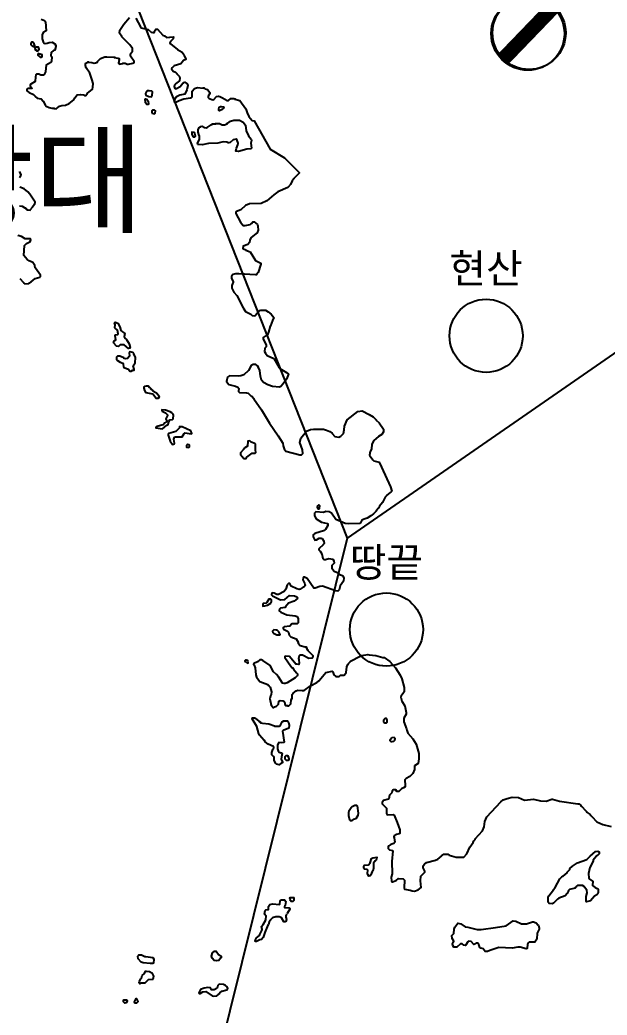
# Model space of a CAD drawing. Header units: millimetres. Extents: x -19392 to 580976, y -49129 to 736091.
# Drawn here: x 142778 to 162843, y 84127 to 118143 of the extents above; entities that cross this region are included whole.
import ezdxf
from ezdxf.enums import TextEntityAlignment as Align

# ---------------------------------------------------------------- set-up
doc = ezdxf.new("R2010")
doc.units = ezdxf.units.MM
for name, color, linetype in [('2121', 7, 'Continuous'), ('2122', 7, 'Continuous'), ('AWS', 4, 'Continuous'), ('AWS명', 2, 'Continuous'), ('EL', 2, 'Continuous'), ('Point', 1, 'Continuous'), ('관측소명', 3, 'Continuous'), ('기상청', 1, 'Continuous'), ('티센', 6, 'Continuous')]:
    doc.layers.add(name, color=color, linetype=linetype)
doc.styles.get("Standard").update_dxf_attribs({"font": ''})
doc.styles.get('Standard').set_extended_font_data('Gulim')

# ---------------------------------------------------------------- blocks, each defined once
blk = doc.blocks.new('관측소(기상청)')
at = {"layer": '기상청', "const_width": 500}
blk.add_lwpolyline([(821, 874), (-914, -926)], dxfattribs=at)
at = {"layer": '기상청'}
blk.add_circle((-46, -26), 1250, dxfattribs=at)

msp = doc.modelspace()

# ---------------------------------------------------------------- linework, layer by layer
at = {"layer": '2121', "color": 7}
for points in [[(143506, 118170), (143618, 118118), (143655, 118074), (143676, 117774), (143676, 117774), (143569, 117713), (143537, 117638), (143535, 117501), (143571, 117394), (143608, 117350), (143645, 117333), (143713, 117343), (143777, 117367), (143883, 117378), (143976, 117320), (144007, 117263), (144006, 117232), (143967, 117108), (143930, 117102), (143843, 117025), (143840, 116928), (143865, 116878), (143863, 116728), (143837, 116687), (143679, 116593), (143661, 116497), (143652, 116368), (143613, 116275), (143569, 116254), (143488, 116253), (143422, 116284), (143345, 116285), (143325, 116266), (143309, 116201), (143297, 116042), (143152, 115944), (143152, 115944), (143134, 115910), (143133, 115891), (143188, 115812), (143188, 115799), (143045, 115801), (143019, 115774), (143012, 115736), (143031, 115708), (143099, 115657), (143242, 115595), (143303, 115536), (143303, 115523), (143365, 115473), (143508, 115440), (143571, 115360), (143637, 115238), (143679, 115199), (143780, 115154), (143773, 115145), (143867, 115122), (143948, 115124), (143942, 115115), (144023, 115107), (144136, 115200), (144210, 115218), (144337, 115229), (144463, 115290), (144626, 115406), (144652, 115481), (144735, 115586), (144860, 115590), (144860, 115590), (144947, 115577), (144991, 115558), (145028, 115560), (145063, 115606), (145075, 115605), (145081, 115623), (145256, 115779), (145271, 115844), (145278, 115973), (145241, 116117), (145163, 116318), (145047, 116500), (145023, 116588), (145023, 116638), (145036, 116663), (145099, 116700), (145099, 116712), (145118, 116709), (145112, 116699), (145239, 116692), (145315, 116668), (145367, 116671), (145430, 116704), (145431, 116717), (145532, 116819), (145676, 116886), (145751, 116885), (146005, 116869), (146030, 116863), (146005, 116857), (146132, 116837), (146132, 116837), (146132, 116824), (146169, 116820), (146175, 116773), (146149, 116668), (146179, 116655), (146186, 116636), (146298, 116656), (146298, 116669), (146375, 116664), (146438, 116635), (146485, 116632), (146642, 116664), (146679, 116686), (146680, 116723), (146558, 116900), (146559, 116981), (146629, 117073), (146623, 117161), (146538, 117287), (146267, 117562), (146267, 117575), (146181, 117685), (146196, 117789), (146335, 118000), (146519, 118223)], [(146744, 118203), (146902, 117907), (146902, 117907), (146927, 117876), (147011, 117846), (147113, 117826), (147113, 117814), (147157, 117811), (147262, 117727), (147324, 117708), (147355, 117711), (147374, 117729), (147381, 117761), (147419, 117826), (147482, 117825), (147660, 117623), (147720, 117603), (147791, 117541), (147897, 117555), (148028, 117559), (148015, 117499), (147926, 117406), (147901, 117364), (147919, 117325), (148160, 117135), (148328, 117046), (148377, 116964), (148386, 116920), (148443, 116813), (148443, 116794), (148373, 116758), (148272, 116643), (148052, 116568), (147977, 116509), (147977, 116509), (147958, 116466), (148019, 116387), (148094, 116352), (148137, 116314), (148137, 116301), (148228, 116211), (148241, 116156), (148234, 116066), (148095, 115959), (148094, 115946), (148063, 115918), (148050, 115850), (148087, 115799), (148100, 115799), (148099, 115786), (148131, 115795), (148250, 115866), (148341, 115982), (148367, 115991), (148369, 116006), (148415, 116011), (148495, 115959), (148513, 115899), (148479, 115758), (148409, 115608), (148239, 115575), (148134, 115519), (148134, 115506), (148095, 115486), (148075, 115437), (148050, 115346), (148050, 115346), (148062, 115331), (148106, 115327), (148222, 115388), (148382, 115451), (148608, 115474), (148639, 115486), (148664, 115513), (148660, 115704), (148743, 115797), (148843, 115833), (149042, 115815), (149037, 115824), (149049, 115824), (149074, 115821), (149111, 115786), (149186, 115759), (149272, 115659), (149271, 115627), (149208, 115534), (149207, 115491), (149244, 115453), (149367, 115411), (149405, 115425), (149495, 115524), (149570, 115536), (149615, 115527), (149705, 115484), (149859, 115393), (149912, 115394), (149988, 115462), (150086, 115455), (150086, 115455), (150144, 115437), (150125, 115431), (150294, 115388), (150502, 115099), (150542, 114972), (150599, 114842), (150716, 114709), (150778, 114698), (151328, 113723), (151823, 113430), (152330, 112914), (152140, 112728), (152140, 112716), (152080, 112638), (152024, 112518), (151930, 112419), (151596, 112261), (151459, 112162), (151211, 111960), (151023, 111868), (150622, 111855), (150484, 111800), (150333, 111653), (150181, 111592), (150156, 111555), (150156, 111530), (150315, 111225), (150407, 111120), (150476, 111116), (150644, 111153), (150677, 111183), (150677, 111183), (150690, 111183), (150734, 111241), (150793, 111244), (150842, 111192), (150893, 111155), (150906, 111098), (150917, 110951), (150891, 110864), (150800, 110802), (150670, 110692), (150641, 110618), (150624, 110530), (150568, 110471), (150404, 110408), (150391, 110333), (150416, 110314), (150499, 110289), (150501, 110275), (150645, 110218), (150828, 109915), (151012, 109831), (151011, 109790), (150917, 109514), (150860, 109446), (150860, 109433), (150833, 109426), (150254, 109467), (150148, 109468), (150060, 109444), (150009, 109370), (150009, 109307), (150009, 109307), (150070, 109206), (150070, 109182), (150024, 109063), (150023, 108976), (150084, 108841), (150188, 108718), (150413, 108297), (150487, 108176), (150666, 108082), (150711, 108042), (150804, 108029), (150969, 108214), (151015, 108224), (151170, 108218), (151262, 108167), (151367, 108090), (151458, 107967), (151405, 107868), (151342, 107685), (151329, 107673), (151277, 107470), (151240, 107373), (151194, 107354), (151095, 107287), (151094, 107231), (151192, 107042), (151191, 106967), (151153, 106918), (151139, 106812), (151173, 106747), (151231, 106674), (151231, 106674), (151454, 106570), (151637, 106253), (151662, 106224), (151892, 106096), (151953, 106033), (151894, 105869), (151774, 105699), (151695, 105612), (151654, 105587), (151410, 105616), (151249, 105670), (151100, 105750), (151038, 105829), (150996, 105964), (150980, 106158), (150936, 106258), (150897, 106319), (150845, 106360), (150752, 106361), (150676, 106325), (150587, 106163), (150435, 106015), (150329, 105982), (150240, 105968), (149941, 105981), (149877, 105929), (149850, 105845), (149838, 105779), (149918, 105678), (150145, 105624), (150223, 105593), (150223, 105593), (150254, 105549), (150247, 105461), (150253, 105443), (150283, 105411), (150525, 105397), (150576, 105383), (150681, 105281), (150700, 105278), (150768, 105202), (150768, 105189), (151038, 104820), (151313, 104364), (151608, 103932), (151760, 103674), (151775, 103583), (151808, 103483), (151863, 103404), (152344, 103274), (152398, 103281), (152443, 103328), (152432, 103447), (152342, 103697), (152375, 103847), (152572, 104088), (152704, 104143), (152810, 104155), (153147, 104150), (153252, 104124), (153371, 104078), (153449, 104017), (153449, 104004), (153449, 104004), (153544, 103907), (153675, 103880), (153750, 103911), (153833, 104009), (153861, 104132), (153874, 104259), (153958, 104476), (154329, 104759), (154471, 104783), (154717, 104657), (154846, 104578), (154939, 104483), (154958, 104476), (154958, 104463), (155051, 104375), (155203, 104154), (155208, 104067), (155150, 103973), (155036, 103899), (154867, 103765), (154803, 103641), (154795, 103466), (154750, 103386), (154729, 103270), (154746, 103226), (154833, 103103), (154870, 103077), (155051, 103026), (155130, 102858), (155438, 102180), (155489, 102038), (155489, 102038), (155469, 102008), (155431, 101995), (155377, 101948), (155302, 101882), (155302, 101870), (155261, 101829), (155170, 101643), (155063, 101525), (155030, 101453), (154955, 101367), (154949, 101347), (154866, 101257), (154765, 101191), (154644, 101113), (154537, 101081), (154463, 101046), (154415, 100949), (154381, 100931), (154016, 100924), (153893, 100932), (153570, 101064), (153429, 101279), (153343, 101329), (153236, 101337), (153149, 101307), (152886, 101329), (152848, 101280), (152841, 101192), (152902, 101091), (153089, 100979), (153294, 100927), (153294, 100927), (153305, 100892), (153297, 100859), (153222, 100721), (153186, 100693), (152858, 100591), (152801, 100543), (152794, 100474), (152861, 100364), (152912, 100367), (153000, 100425), (153068, 100433), (153105, 100414), (153167, 100329), (153172, 100245), (153140, 100214), (153140, 100202), (153001, 100072), (152995, 100053), (152994, 100034), (153038, 99983), (153093, 99889), (153128, 99739), (153165, 99701), (153220, 99697), (153340, 99736), (153472, 99716), (153508, 99659), (153513, 99577), (153507, 99558), (153443, 99497), (153436, 99432), (153442, 99403), (153442, 99403), (153522, 99302), (153596, 99262), (153695, 99188), (153801, 99155), (153851, 99073), (153836, 98961), (153722, 98800), (153683, 98657), (153645, 98620), (153558, 98629), (153116, 98783), (153023, 98779), (152871, 98720), (152827, 98724), (152600, 99052), (152508, 99100), (152477, 99100), (152464, 99097), (152457, 99078), (152450, 99004), (152517, 98866), (152529, 98816), (152491, 98763), (152453, 98751), (152352, 98680), (152321, 98674), (152247, 98692), (152047, 98790), (151999, 98875), (151954, 98876), (151942, 98873), (151911, 98830), (151871, 98681), (151871, 98681), (151814, 98606), (151619, 98502), (151562, 98503), (151463, 98554), (151394, 98555), (151382, 98543), (151375, 98486), (151412, 98454), (151679, 98317), (151836, 98331), (151987, 98466), (152156, 98455), (152242, 98419), (152255, 98403), (152261, 98369), (152154, 98276), (151958, 98204), (151851, 98087), (151838, 98059), (151688, 98039), (151650, 98002), (151643, 97946), (151692, 97895), (151897, 97811), (152184, 97770), (152253, 97747), (152268, 97733), (152289, 97668), (152287, 97538), (152250, 97498), (152074, 97502), (152005, 97426), (151805, 97400), (151805, 97400), (151779, 97375), (151779, 97338), (151785, 97319), (151927, 97248), (151958, 97214), (151982, 97116), (152031, 97053), (152224, 96989), (152285, 96872), (152291, 96834), (152352, 96762), (152521, 96716), (152526, 96707), (152558, 96712), (152600, 96612), (152613, 96612), (152612, 96593), (152785, 96416), (152791, 96362), (152766, 96323), (152646, 96321), (152436, 96424), (152342, 96430), (152323, 96412), (152296, 96313), (152309, 96281), (152320, 96143), (152307, 96131), (152307, 96112), (152245, 96126), (152207, 96120), (151991, 96385), (151848, 96400), (151848, 96400), (151835, 96387), (151835, 96344), (152037, 96059), (152085, 95999), (152103, 95992), (152122, 95955), (152234, 95820), (152265, 95795), (152264, 95744), (152251, 95719), (152182, 95652), (151911, 95481), (151842, 95460), (151809, 95459), (151755, 95476), (151617, 95694), (151551, 95772), (151447, 95861), (151325, 96075), (151084, 96247), (151034, 96266), (150977, 96274), (150902, 96206), (150771, 96145), (150765, 96111), (150788, 96083), (150812, 96001), (150840, 95757), (150864, 95681), (150974, 95530), (151248, 95421), (151270, 95394), (151283, 95394), (151283, 95394), (151283, 95381), (151328, 95332), (151376, 95181), (151362, 95081), (151340, 95037), (151316, 94935), (151364, 94725), (151446, 94633), (151474, 94660), (151551, 94685), (151614, 94760), (151622, 94853), (151672, 94877), (151777, 94867), (151801, 94857), (151818, 94832), (151845, 94719), (151857, 94706), (151920, 94709), (151920, 94696), (151970, 94702), (152033, 94767), (152047, 94897), (152085, 94960), (152081, 95085), (152112, 95128), (152219, 95214), (152270, 95232), (152445, 95227), (152445, 95215), (152489, 95223), (152710, 95383), (152930, 95492), (152930, 95492), (152985, 95546), (152997, 95545), (153004, 95566), (153234, 95839), (153447, 95882), (153471, 95857), (153507, 95753), (153563, 95706), (153601, 95696), (153688, 95701), (153738, 95741), (153851, 95743), (153870, 95752), (153927, 95836), (153949, 96029), (153980, 96110), (154004, 96150), (154070, 96208), (154070, 96221), (154410, 96395), (154416, 96413), (154529, 96430), (154667, 96447), (154673, 96457), (154710, 96443), (154941, 96422), (155182, 96348)], [(155182, 96348), (155227, 96347), (155425, 96210), (155617, 95995), (155770, 95750), (155825, 95617), (155908, 95322), (155908, 95322), (155912, 95179), (155868, 95105), (155810, 95042), (155791, 94996), (155827, 94861), (155931, 94697), (155978, 94472), (155977, 94410), (155901, 94273), (155893, 94155), (155993, 93915), (155998, 93865), (156038, 93762), (156210, 93569), (156314, 93387), (156409, 93067), (156410, 92881), (156387, 92730), (156267, 92644), (156259, 92525), (156201, 92382), (156100, 92277), (155983, 92210), (155929, 92167), (155946, 91971), (155939, 91933), (155884, 91892), (155819, 91863), (155725, 91770), (155656, 91774), (155619, 91824), (155531, 91829), (155500, 91785), (155500, 91785), (155486, 91723), (155404, 91643), (155390, 91515), (155377, 91503), (155208, 91464), (155157, 91390), (155163, 91343), (155305, 91194), (155303, 91020), (155333, 90969), (155546, 90988), (155564, 90963), (155673, 90704), (155758, 90457), (155756, 90339), (155737, 90320), (155643, 90303), (155568, 90253), (155561, 90216), (155573, 90191), (155590, 90035), (155558, 89988), (155458, 89957), (155389, 89912), (155363, 89875), (155362, 89825), (155405, 89781), (155511, 89751), (155524, 89736), (155488, 89380), (155501, 88955), (155462, 88837), (155473, 88706), (155473, 88706), (155485, 88683), (155510, 88677), (155641, 88728), (155711, 88796), (155874, 88787), (155923, 88743), (155907, 88481), (155926, 88431), (156113, 88397), (156178, 88372), (156261, 88364), (156387, 88409), (156487, 88491), (156466, 88718), (156480, 88873), (156487, 88892), (156620, 89015), (156620, 89046), (156559, 89160), (156560, 89229), (156603, 89289), (156674, 89343), (156975, 89425), (157063, 89460), (157111, 89503), (157131, 89509), (157183, 89555), (157190, 89573), (157259, 89628), (157400, 89624), (157452, 89596), (157689, 89520), (157951, 89529), (157951, 89529), (158053, 89634), (158149, 89864), (158264, 90025), (158287, 90085), (158334, 90130), (158334, 90155), (158587, 90421), (158646, 90557), (158667, 90745), (158737, 90906), (159207, 91413), (159295, 91481), (159432, 91527), (159602, 91570), (159814, 91561), (160025, 91477), (160332, 91510), (160569, 91445), (160762, 91443), (160951, 91502), (160982, 91502), (161219, 91443), (161849, 91351), (161874, 91344), (161942, 91299), (161948, 91274), (161968, 91269), (162112, 91107), (162144, 91085), (162144, 91073), (162163, 91066), (162163, 91053), (162263, 90980), (162263, 90980), (162283, 90950), (162324, 90920), (162490, 90727), (162702, 90643), (162988, 90570)]]:
    msp.add_lwpolyline(points, dxfattribs=at)
at = {"layer": '2122', "color": 7}
for points in [[(143269, 117229), (143294, 117254), (143271, 117329), (143220, 117380), (143171, 117380), (143158, 117368), (143157, 117318), (143182, 117268), (143207, 117243), (143231, 117242), (143231, 117230), (143269, 117229), (143269, 117229)], [(143392, 117090), (143431, 117139), (143419, 117215), (143331, 117216), (143331, 117203), (143306, 117203), (143293, 117167), (143305, 117117), (143330, 117117), (143342, 117091), (143392, 117090), (143392, 117090)], [(143475, 116971), (143450, 116971), (143403, 116994), (143391, 116937), (143471, 116875), (143521, 116870), (143540, 116901), (143534, 116944), (143475, 116971), (143475, 116971)], [(147194, 115717), (147123, 115717), (147105, 115699), (147072, 115631), (147078, 115574), (147188, 115527), (147271, 115516), (147302, 115559), (147310, 115690), (147292, 115712), (147194, 115717), (147194, 115717)], [(147069, 115341), (147057, 115419), (147070, 115444), (147120, 115431), (147159, 115361), (147168, 115273), (147161, 115255), (147111, 115256), (147074, 115306), (147069, 115341), (147069, 115341)], [(147346, 115057), (147314, 115059), (147289, 115034), (147288, 114978), (147301, 114959), (147375, 114930), (147401, 114958), (147409, 115033), (147383, 115055), (147346, 115057), (147346, 115057)], [(149662, 115180), (149740, 115175), (149752, 115134), (149668, 115067), (149602, 115039), (149577, 115042), (149571, 115087), (149591, 115155), (149628, 115182), (149662, 115180), (149662, 115180)], [(149768, 114562), (149858, 114592), (149864, 114609), (149889, 114612), (149972, 114682), (150091, 114711), (150278, 114721), (150408, 114651), (150489, 114543), (150511, 114355), (150540, 114270), (150554, 114266), (150586, 114185), (150682, 114066), (150694, 114016), (150668, 113929), (150691, 113754), (150672, 113738), (150528, 113730), (150252, 113641), (150159, 113657), (150185, 113758), (150230, 113872), (150231, 113928), (150195, 114053), (150164, 114063), (150064, 114049), (149969, 113957), (149919, 113941), (149892, 113945), (149855, 113967), (149855, 113967), (149719, 113978), (149543, 113930), (149219, 113916), (149005, 113875), (148880, 113880), (148856, 113890), (148844, 113934), (148914, 114051), (148915, 114164), (148887, 114226), (148873, 114302), (148874, 114383), (148904, 114469), (148917, 114482), (148944, 114489), (148944, 114501), (149003, 114514), (149086, 114469), (149144, 114455), (149182, 114466), (149309, 114557), (149370, 114589), (149477, 114594), (149464, 114600), (149602, 114599), (149671, 114566), (149677, 114553), (149739, 114553), (149768, 114562), (149768, 114562)], [(148657, 114224), (148703, 114151), (148759, 114144), (148778, 114166), (148761, 114263), (148730, 114298), (148655, 114311), (148648, 114280), (148657, 114224), (148657, 114224)], [(142762, 112756), (142814, 112828), (142825, 112861), (142763, 112956)], [(142762, 111791), (142861, 111780), (142949, 111717), (142949, 111717), (142968, 111717), (142986, 111690), (143041, 111646), (143129, 111639), (143129, 111652), (143216, 111758), (143222, 111779), (143293, 111862), (143300, 111912), (143117, 112189), (143049, 112271), (142925, 112366), (142776, 112424)], [(142774, 109306), (142896, 109165), (142909, 109161), (142909, 109149), (142946, 109124), (143084, 109131), (143084, 109144), (143168, 109194), (143304, 109300), (143461, 109348), (143486, 109372), (143487, 109423), (143309, 109653), (143297, 109674), (143297, 109674), (143292, 109750), (143224, 109854), (143094, 109907), (143024, 109957), (142914, 110092), (142938, 110436), (143007, 110503), (143114, 110561), (143147, 110620), (143141, 110658), (142959, 110663), (142835, 110737), (142705, 110776)], [(146031, 107356), (146047, 107383), (146122, 107395), (146135, 107408), (146112, 107533), (146032, 107603), (146026, 107622), (146033, 107715), (146015, 107785), (146028, 107809), (146120, 107778), (146195, 107657), (146231, 107532), (146285, 107476), (146316, 107463), (146361, 107423), (146346, 107305), (146365, 107267), (146420, 107217), (146512, 107072), (146548, 106946), (146535, 106918), (146491, 106916), (146342, 107037), (146199, 107032), (146149, 106983), (146080, 106990), (145988, 107097), (145982, 107135), (145995, 107172), (146058, 107209), (146058, 107209), (146031, 107356), (146031, 107356)], [(146207, 106445), (146291, 106409), (146308, 106372), (146314, 106281), (146332, 106262), (146489, 106210), (146538, 106141), (146594, 106140), (146619, 106171), (146688, 106176), (146688, 106201), (146646, 106323), (146722, 106426), (146725, 106607), (146677, 106732), (146640, 106780), (146546, 106797), (146524, 106784), (146514, 106766), (146525, 106647), (146456, 106569), (146386, 106564), (146336, 106574), (146325, 106590), (146195, 106645), (146113, 106652), (146075, 106612), (146080, 106546), (146111, 106496), (146207, 106445), (146207, 106445)], [(147284, 105497), (147318, 105479), (147318, 105466), (147428, 105402), (147448, 105399), (147450, 105384), (147469, 105373), (147526, 105294), (147532, 105259), (147506, 105200), (147431, 105204), (147321, 105349), (147094, 105396), (147050, 105474), (147024, 105559), (147024, 105597), (147061, 105623), (147106, 105634), (147174, 105630), (147186, 105588), (147205, 105588), (147239, 105553), (147245, 105532), (147264, 105528), (147284, 105497), (147284, 105497)], [(147799, 104421), (147728, 104376), (147676, 104301), (147457, 104248), (147425, 104220), (147419, 104202), (147649, 104164), (147795, 104287), (147845, 104311), (147870, 104416), (147903, 104473), (147991, 104485), (148016, 104510), (148024, 104630), (148012, 104665), (147975, 104707), (147913, 104742), (147751, 104806), (147632, 104811), (147626, 104786), (147638, 104767), (147757, 104712), (147824, 104643), (147824, 104624), (147760, 104513), (147809, 104440), (147799, 104421), (147799, 104421)], [(148235, 104253), (148234, 104202), (148225, 104185), (148110, 104074), (147873, 104011), (147847, 103971), (147844, 103944), (147912, 103739), (147992, 103629), (148036, 103644), (148061, 103671), (148038, 103809), (148058, 103884), (148097, 103894), (148321, 103893), (148391, 104011), (148416, 104027), (148641, 103995), (148653, 104008), (148623, 104099), (148325, 104237), (148269, 104239), (148235, 104253), (148235, 104253)], [(148517, 103627), (148505, 103628), (148473, 103582), (148466, 103547), (148472, 103535), (148547, 103525), (148572, 103553), (148579, 103602), (148567, 103618), (148517, 103627), (148517, 103627)], [(150424, 103458), (150319, 103349), (150318, 103287), (150429, 103147), (150510, 103156), (150536, 103193), (150719, 103331), (150818, 103339), (150838, 103361), (150825, 103446), (150829, 103636), (150805, 103664), (150680, 103712), (150637, 103751), (150568, 103745), (150552, 103573), (150465, 103516), (150424, 103458), (150424, 103458)], [(152936, 101493), (152969, 101428), (153000, 101431), (153013, 101446), (153027, 101533), (153008, 101559), (152983, 101562), (152945, 101534), (152936, 101493), (152936, 101493)], [(151212, 98229), (151190, 98208), (151090, 98190), (151078, 98178), (151082, 98109), (151152, 98112), (151234, 98135), (151353, 98211), (151378, 98249), (151379, 98324), (151355, 98343), (151280, 98344), (151212, 98229), (151212, 98229)], [(151542, 97286), (151453, 97292), (151415, 97255), (151420, 97202), (151441, 97176), (151557, 97128), (151651, 97124), (151676, 97139), (151624, 97230), (151584, 97272), (151542, 97286), (151542, 97286)], [(150582, 96196), (150565, 96242), (150525, 96259), (150483, 96261), (150465, 96240), (150492, 96197), (150556, 96161), (150581, 96171), (150582, 96193), (150582, 96193)], [(151163, 93472), (151143, 93495), (151143, 93507), (151126, 93513), (150970, 93699), (150946, 93744), (150873, 93988), (150715, 94250), (150721, 94287), (150796, 94289), (150821, 94276), (150938, 94168), (151002, 94140), (151002, 94122), (151066, 94104), (151281, 94083), (151473, 94015), (151473, 94002), (151491, 93999), (151648, 94003), (151695, 94058), (151744, 94152), (151794, 94188), (151926, 94187), (151958, 94138), (151980, 94042), (151966, 93939), (151778, 93858), (151752, 93833), (151804, 93457), (151797, 93439), (151703, 93434), (151628, 93441), (151628, 93441), (151584, 93361), (151586, 93231), (151600, 93154), (151637, 93113), (151705, 93096), (151742, 93064), (151712, 92957), (151702, 92872), (151751, 92771), (151751, 92752), (151701, 92740), (151637, 92685), (151546, 92707), (151520, 92727), (151471, 92824), (151466, 92937), (151448, 92965), (151386, 93019), (151387, 93100), (151425, 93202), (151443, 93229), (151452, 93281), (151439, 93309), (151259, 93390), (151163, 93472), (151163, 93472)], [(155304, 94118), (155330, 94143), (155331, 94218), (155306, 94269), (155257, 94269), (155206, 94195), (155206, 94157), (155242, 94119), (155304, 94118), (155304, 94118)], [(155479, 93587), (155422, 93511), (155452, 93482), (155504, 93475), (155553, 93487), (155591, 93524), (155598, 93583), (155567, 93612), (155492, 93609), (155479, 93587), (155479, 93587)], [(151951, 92837), (151977, 92874), (151965, 92937), (151929, 92987), (151866, 92988), (151828, 92951), (151828, 92889), (151876, 92838), (151951, 92837), (151951, 92837)], [(154020, 91035), (154029, 91117), (154100, 91228), (154131, 91259), (154228, 91299), (154282, 91298), (154306, 91276), (154332, 91031), (154327, 90944), (154263, 90839), (154162, 90816), (154125, 90775), (154125, 90763), (154074, 90763), (154050, 90795), (154022, 90933), (154020, 91035), (154020, 91035)], [(154535, 89205), (154548, 89248), (154692, 89262), (154743, 89327), (154795, 89476), (154833, 89507), (154970, 89524), (154951, 89425), (154919, 89400), (154864, 89322), (154859, 89144), (154834, 89050), (154821, 89038), (154775, 88920), (154744, 88883), (154700, 88877), (154663, 88928), (154657, 88972), (154671, 89078), (154647, 89104), (154559, 89120), (154534, 89148), (154535, 89205), (154535, 89205)], [(161302, 88849), (161332, 88874), (161345, 88874), (161474, 88990), (161474, 89016), (161570, 89108), (161570, 89132), (161665, 89219), (161835, 89336), (162149, 89440), (162263, 89564), (162444, 89720), (162528, 89726), (162572, 89703), (162576, 89639), (162519, 89583), (162475, 89562), (162468, 89542), (162367, 89422), (162367, 89385), (162252, 89168), (162205, 88962), (162216, 88805), (162234, 88780), (162340, 88704), (162352, 88704), (162344, 88554), (162431, 88485), (162509, 88454), (162542, 88427), (162540, 88314), (162521, 88271), (162496, 88246), (162496, 88246), (162496, 88234), (162414, 88191), (162275, 88027), (162143, 88001), (162131, 88019), (162126, 88182), (162159, 88301), (162148, 88400), (162070, 88500), (162062, 88524), (162000, 88559), (161831, 88554), (161793, 88530), (161793, 88517), (161755, 88487), (161749, 88468), (161555, 88415), (161523, 88384), (161517, 88353), (161478, 88278), (161408, 88207), (161195, 88125), (161144, 88094), (161017, 87952), (160967, 87935), (160861, 87942), (160830, 87987), (160825, 88098), (160832, 88155), (160858, 88205), (161013, 88410), (161014, 88422), (161074, 88489), (161074, 88489), (161228, 88788), (161302, 88849), (161302, 88849)], [(152013, 88074), (152004, 88119), (152017, 88144), (152135, 88146), (152141, 88136), (152134, 88048), (152102, 88011), (152052, 88006), (152021, 88044), (152013, 88074), (152013, 88074)], [(151884, 87577), (151877, 87533), (151865, 87533), (151864, 87470), (151894, 87389), (151862, 87321), (151843, 87311), (151793, 87318), (151714, 87448), (151702, 87451), (151702, 87464), (151635, 87480), (151521, 87488), (151413, 87452), (151347, 87388), (151346, 87375), (151293, 87316), (151273, 87216), (151255, 87198), (151145, 86950), (151087, 86775), (151029, 86716), (150977, 86698), (150866, 86637), (150828, 86641), (150823, 86672), (150868, 86771), (150968, 86852), (150975, 86883), (151046, 87013), (151052, 87056), (151029, 87157), (151092, 87228), (151092, 87228), (151169, 87355), (151182, 87399), (151189, 87505), (151141, 87580), (151154, 87699), (151186, 87724), (151268, 87738), (151269, 87841), (151320, 87903), (151408, 87933), (151645, 87908), (151664, 87923), (151671, 88030), (151715, 88072), (151822, 88065), (151864, 88015), (151844, 87877), (151826, 87871), (151819, 87827), (151825, 87809), (151968, 87797), (152005, 87769), (152004, 87744), (151910, 87595), (151910, 87595)], [(159031, 87124), (159395, 87180), (159635, 87343), (159722, 87332), (159915, 87249), (160084, 87246), (160297, 87319), (160331, 87318), (160422, 87279), (160483, 87204), (160496, 87204), (160519, 87097), (160519, 87065), (160455, 86929), (160439, 86717), (160369, 86624), (160182, 86617), (160144, 86596), (160129, 86556), (160117, 86399), (160079, 86393), (159873, 86449), (159791, 86445), (159604, 86409), (159149, 86434), (158840, 86339), (158759, 86303), (158679, 86296), (158611, 86391), (158524, 86413), (158492, 86436), (158463, 86539), (158432, 86580), (158432, 86580), (158375, 86581), (158350, 86559), (158293, 86538), (158202, 86639), (158108, 86659), (158082, 86635), (158006, 86511), (157950, 86512), (157888, 86562), (157831, 86566), (157706, 86452), (157612, 86454), (157569, 86510), (157563, 86566), (157579, 86606), (157598, 86625), (157601, 86653), (157553, 86748), (157542, 86842), (157607, 86916), (157619, 87059), (157639, 87134), (157741, 87270), (157840, 87250), (157994, 87138), (158089, 87128), (158400, 87055), (158544, 87054), (159031, 87124), (159031, 87124)], [(147081, 86131), (147316, 86099), (147353, 86036), (147345, 85907), (147320, 85893), (147225, 85894), (146996, 85916), (146920, 85941), (146816, 86046), (146804, 86137), (146842, 86174), (146842, 86186), (146936, 86185), (147048, 86133), (147081, 86131), (147081, 86131)], [(149330, 86146), (149362, 86260), (149424, 86315), (149487, 86308), (149567, 86194), (149641, 86153), (149660, 86131), (149660, 86087), (149634, 86075), (149571, 85998), (149508, 85977), (149420, 85990), (149346, 86073), (149330, 86146), (149330, 86146)], [(147106, 85625), (147204, 85619), (147291, 85568), (147346, 85455), (147325, 85343), (147156, 85332), (147121, 85288), (147043, 85221), (146927, 85213), (146873, 85199), (146855, 85233), (146869, 85285), (146907, 85361), (146932, 85385), (146952, 85485), (147040, 85546), (147073, 85627), (147106, 85625), (147106, 85625)], [(149396, 84992), (149326, 84992), (149290, 85061), (149196, 85068), (149078, 85047), (148945, 84997), (148894, 84885), (148906, 84860), (148937, 84863), (149032, 84924), (149132, 84932), (149343, 84785), (149391, 84775), (149513, 84789), (149563, 84833), (149576, 84857), (149589, 84857), (149607, 84888), (149682, 84950), (149851, 84985), (149870, 85029), (149889, 85035), (149858, 85092), (149804, 85142), (149735, 85168), (149591, 85182), (149541, 85133), (149514, 85049), (149414, 84991), (149396, 84992), (149396, 84992)], [(146379, 84650), (146410, 84652), (146441, 84629), (146441, 84604), (146409, 84545), (146360, 84536), (146322, 84577), (146316, 84612), (146335, 84643), (146379, 84650), (146379, 84650)], [(146749, 84677), (146723, 84675), (146684, 84576), (146709, 84544), (146771, 84547), (146816, 84587), (146779, 84677), (146749, 84677), (146749, 84677)]]:
    msp.add_lwpolyline(points, dxfattribs=at)
at = {"layer": 'AWS'}
for centre in [(158709, 107345), (155303, 97305)]:
    msp.add_circle(centre, 1250, dxfattribs=at)
at = {"layer": '기상청'}
msp.add_circle((160179, 117699), 1250, dxfattribs=at)
at = {"layer": '티센'}
for points in [[(143272, 127469), (153966, 100424)], [(179526, 118121), (153966, 100424)], [(153966, 100424), (148756, 79450)]]:
    msp.add_lwpolyline(points, dxfattribs=at)

# ---------------------------------------------------------------- block references
at = {"layer": 'Point'}
msp.add_blockref('관측소(기상청)', (160179, 117699), dxfattribs=at)

# ---------------------------------------------------------------- texts
at = {"layer": 'AWS명'}
for s, p in [('현산', (158709, 108845)), ('땅끝', (155303, 98805))]:
    msp.add_text(s, height=1000, dxfattribs=at).set_placement(p, align=Align.BOTTOM_CENTER)
at = {"layer": 'EL'}
msp.add_text('0.000', height=2.5, dxfattribs=at).set_placement((160179, 117698), align=Align.TOP_CENTER)
at = {"layer": '관측소명'}
msp.add_text('진도기상대', height=3000, dxfattribs=at).set_placement((137619, 110279), align=Align.BOTTOM_CENTER)

doc.saveas('drawing.dxf')
